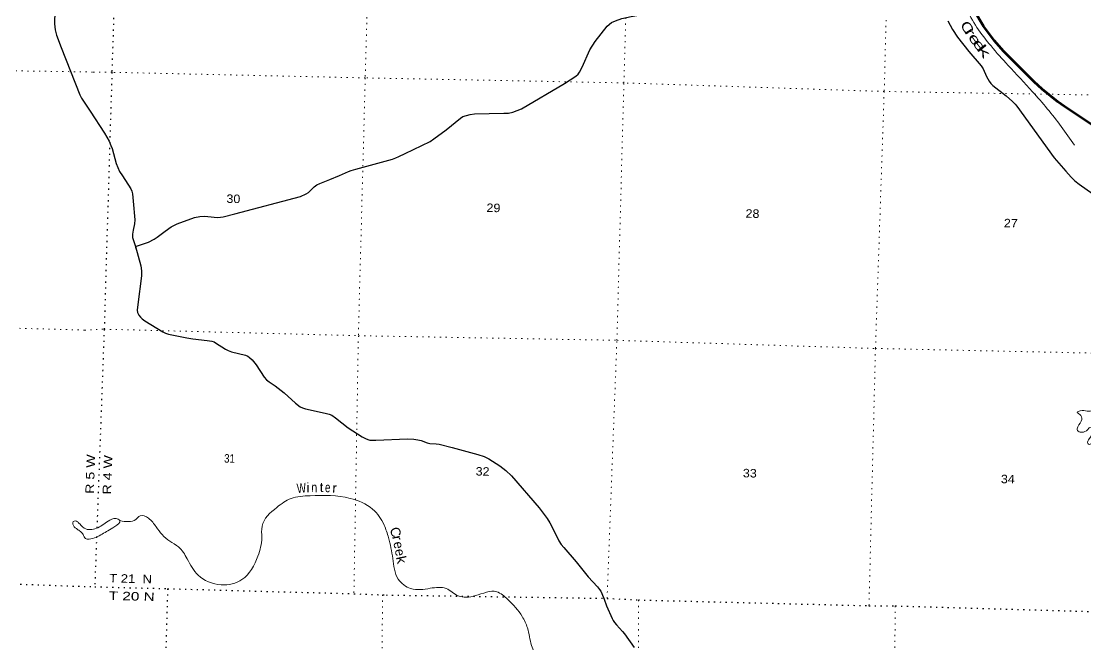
# Model space of a CAD drawing. Header units: feet. Extents: x -751810 to -497223, y -177792 to 12311.
# Drawn here: x -562729 to -540783, y -82794 to -69931 of the extents above; entities that cross this region are included whole.
import ezdxf

# ---------------------------------------------------------------- set-up
doc = ezdxf.new("R2010")
doc.units = ezdxf.units.FT
doc.header["$LTSCALE"] = 80
doc.linetypes.add('DOTTED', pattern=[1.5, 0.3, -1.2])
for name, color, linetype, lineweight in [('20', 7, 'Continuous', 70), ('29', 7, 'Continuous', 25), ('39', 7, 'Continuous', 13), ('6', 7, 'DOTTED', 25), ('7', 7, 'DOTTED', 13)]:
    doc.layers.add(name, color=color, linetype=linetype, lineweight=lineweight)
doc.layers.add('41', color=7, linetype='Continuous')

msp = doc.modelspace()

# ---------------------------------------------------------------- linework, layer by layer
at = {"layer": '20'}
msp.add_lwpolyline([(-538317.46, -73630.11), (-538357.42, -73603.44), (-541220.19, -71692.54), (-541359.99, -71592.87), (-541681.8, -71333.22), (-541843.91, -71179.28), (-542476.27, -70545.75), (-542662.64, -70336.51), (-542887.91, -70031.78), (-543080.1, -69705.17), (-543237.09, -69360.27), (-543570.98, -68400.54), (-543677.14, -68029.29), (-543743.91, -67648.98), (-543770.57, -67263.77), (-543756.81, -66877.89), (-543702.79, -66495.56), (-543673.17, -66366.74)], dxfattribs=at)
at = {"layer": '29'}
for points in [[(-561230.61, -68427.54), (-561297.4, -68509.49), (-561943.77, -69525.97), (-561986.63, -69623.03), (-562003.11, -69669.59), (-562018.62, -69716.15), (-562044.79, -69867.47), (-562047.36, -69986.81), (-562033.16, -70108.02), (-562004.82, -70218.48), (-561904.59, -70471.59), (-561518.84, -71447.55), (-561485.95, -71514.5), (-561432.21, -71600.05), (-561311.03, -71787.72)], [(-552417.65, -71736.3), (-551530.36, -71217.89), (-551294.64, -71062.15), (-551250.17, -71022.1), (-551223.48, -70982.05), (-551165.66, -70875.25), (-551010, -70519.26), (-550898.81, -70350.17), (-550649.75, -70034.23), (-550560.8, -69958.58), (-550480.74, -69918.53), (-550347.32, -69874.03), (-550156.07, -69833.99), (-549657.95, -69740.54), (-549177.61, -69669.34), (-548959.68, -69620.39), (-548799.57, -69566.99), (-548497.14, -69446.85)], [(-543622.65, -69922.99), (-543530.37, -70103.2), (-543426.95, -70261.18), (-543195.68, -70554.87), (-542937.73, -70848.56), (-542898.82, -70913.07), (-542830.98, -71071.05), (-542774.28, -71168.93), (-542738.7, -71215.66), (-542697.56, -71257.95), (-542421.81, -71471.54)], [(-542421.81, -71471.54), (-542289.5, -71587.22), (-542236.13, -71640.62), (-542202.77, -71680.67), (-541431.12, -72748.64), (-541195.4, -73020.08), (-541086.43, -73144.67), (-541005.25, -73220.71)], [(-556367.07, -73195.86), (-556171.38, -73115.76), (-555980.13, -73033.43), (-555924.54, -73011.18), (-555828.92, -72982.26), (-555077.28, -72773.12), (-555003.9, -72748.64), (-554941.63, -72721.94), (-554814.88, -72661.87), (-554301.19, -72408.23), (-554223.36, -72359.28), (-553969.85, -72167.94), (-553676.31, -71927.65), (-553622.93, -71898.72), (-553551.78, -71874.25), (-553471.72, -71856.45), (-553382.77, -71843.1), (-552777.9, -71829.75), (-552682.27, -71825.3), (-552595.56, -71807.5), (-552417.65, -71736.3)], [(-561311.03, -71787.72), (-561012.52, -72241.36), (-560916.89, -72406), (-560881.31, -72490.55), (-560852.41, -72557.3), (-560772.35, -72862.12), (-560741.22, -72948.89), (-560703.41, -73028.98), (-560643.37, -73122.43), (-560469.92, -73389.42), (-560447.68, -73438.37), (-560436.56, -73491.77), (-560421, -73643.07), (-560387.65, -74025.75), (-560394.31, -74110.3), (-560421, -74243.79), (-560438.8, -74321.67), (-560438.8, -74352.82), (-560434.34, -74390.64), (-560372, -74576.94)], [(-560372, -74576.94), (-560107.45, -74486.31), (-559987.37, -74428.47), (-559925.1, -74383.97), (-559764.99, -74259.37), (-559636.01, -74174.82), (-559515.93, -74112.53), (-559155.68, -73979.03), (-559048.94, -73956.78), (-558946.64, -73952.33), (-558750.95, -73970.13), (-558675.34, -73979.03), (-558568.6, -73965.68), (-558328.43, -73903.38), (-556971.93, -73542.94), (-556856.3, -73494), (-556807.38, -73462.85), (-556691.74, -73347.15), (-556638.37, -73307.1), (-556576.1, -73280.4), (-556367.07, -73195.86)], [(-541005.25, -73220.71), (-540915.58, -73292.72), (-540517.18, -73575.36)], [(-560372, -74576.94), (-560260.88, -74979.11), (-560249.76, -75076.98), (-560251.98, -75183.8), (-560323.14, -75771.18), (-560336.48, -75893.54), (-560332.04, -75940.28), (-560305.35, -75993.66), (-560269.77, -76038.16), (-560234.19, -76071.53), (-560180.82, -76109.37), (-559807.23, -76340.76), (-559756.08, -76365.23), (-559696.04, -76385.26), (-559318, -76465.36), (-559191.24, -76485.38), (-558899.93, -76518.76), (-558797.63, -76534.33), (-558753.16, -76547.67), (-558722.03, -76563.26), (-558515.21, -76696.75), (-558464.07, -76723.45), (-558392.9, -76750.14), (-558108.27, -76821.35), (-558061.57, -76839.14), (-558021.53, -76865.84), (-557965.94, -76917.01), (-557885.89, -77017.14), (-557719.11, -77275.23), (-557672.41, -77328.63), (-557621.26, -77370.9), (-557494.51, -77453.23), (-557307.71, -77595.62), (-557076.44, -77809.22), (-556976.36, -77884.86), (-556931.89, -77907.11), (-556871.85, -77924.91), (-556462.68, -78013.91), (-556382.61, -78036.16), (-556329.24, -78060.63), (-556249.2, -78111.81), (-555991.24, -78316.5), (-555697.7, -78503.4), (-555630.97, -78541.22), (-555581.5, -78559.47), (-555545.91, -78570.6), (-555497.54, -78574.6), (-555421.95, -78574.6), (-554763.72, -78547.9), (-554636.95, -78550.12), (-554550.24, -78565.7), (-554485.73, -78581.27), (-554363.44, -78627.99), (-554303.38, -78639.12), (-554174.4, -78648.02), (-554114.38, -78654.69), (-553847.52, -78725.89), (-553313.82, -78868.29)], [(-553313.82, -78868.29), (-553184.8, -78910.57), (-553091.4, -78959.52), (-552860.13, -79106.37), (-552740.04, -79199.82), (-552619.96, -79311.06), (-552050.67, -79969.65), (-551886.11, -80187.69), (-551828.29, -80276.69), (-551708.21, -80521.43), (-551645.94, -80650.48), (-551597.02, -80726.13), (-551545.87, -80790.65), (-551285.69, -81086.57), (-551041.07, -81393.61), (-550849.83, -81598.3)], [(-550849.83, -81598.3), (-550807.57, -81651.71), (-550780.89, -81691.75), (-550757.54, -81737.37), (-550709.73, -81856.4), (-550660.8, -81994.35), (-550549.61, -82252.44), (-550525.15, -82294.73), (-550497.35, -82333.66), (-550460.66, -82381.49), (-550331.68, -82523.89), (-550294.99, -82569.51), (-550091.51, -82853.18)]]:
    msp.add_lwpolyline(points, dxfattribs=at)
msp.add_arc((-561286.7, -74924.95), 975.5, 14.61114, 19.72973, dxfattribs=at)
at = {"layer": '39'}
for points in [[(-543898.21, -66389.96), (-543933.67, -66441.7), (-543977.61, -66525.37), (-543958.26, -66853.84), (-543877.47, -67515.64), (-543743.59, -68234.86), (-543572.06, -68785.74), (-543346.58, -69351.78), (-543248.01, -69639.55), (-542735.95, -70440.73), (-542384.42, -70840.19), (-541879.1, -71383.6), (-541288.94, -72101.79), (-541013.51, -72487.67)], [(-540542.5, -77611.54), (-540607.08, -77624.35), (-540632.81, -77702.34), (-540618.68, -77893.84), (-540639.97, -77951.79), (-540754.99, -77973.66), (-540897.55, -77966.81), (-540960.54, -77999.78), (-540907.13, -78041.1), (-540865.09, -78146.6), (-540946.6, -78297.95), (-540954.21, -78374.29), (-540868.48, -78408.19), (-540744.85, -78358.31), (-540697.64, -78310.94), (-540651.43, -78311.85), (-540629.27, -78406.89), (-540712.51, -78544.13), (-540738.61, -78640.23), (-540732.75, -78648.39), (-540525.33, -78531.74), (-540340.16, -78519.3), (-540302.75, -78459.66), (-540349.23, -78277.58), (-540241.52, -78122.72), (-540101.03, -77938.31), (-540113.06, -77839.45), (-540250.18, -77860.88), (-540396.21, -77924.41), (-540495.17, -77849.99), (-540493.38, -77763.48), (-540513.32, -77658.41), (-540542.5, -77611.54)], [(-560695.91, -80233.46), (-560367.76, -80207.76), (-560279.84, -80135.02), (-560108.01, -80184.72), (-559948.84, -80360.98), (-559669.58, -80658.37), (-559485.1, -80776.75), (-559309.31, -81023.79), (-559085.08, -81358.33), (-558608.81, -81556.97), (-558178.5, -81450.77), (-557850.92, -80966.13), (-557770.7, -80585.29), (-557765.84, -80349.89), (-557460.3, -79959.42), (-557167.13, -79778.03), (-556771.97, -79719.44), (-555949.03, -79773.99), (-555485.31, -79996.53), (-555248.9, -80325.28), (-555157.78, -80584.73), (-555070.16, -81013.18), (-554956.41, -81442.15), (-554701.1, -81634.4), (-554297.02, -81630.32), (-553969.46, -81632.79), (-553721.35, -81784.64), (-553367.54, -81781.59), (-552927.73, -81701.74), (-552699.88, -81861.24), (-552401.6, -82211.34), (-552293.91, -82446.96), (-552206.93, -82808.97), (-552069.52, -83065.31), (-551848.07, -83242.8), (-551609.35, -83362.26), (-551471.66, -83507.9), (-551225.05, -83732.18), (-551065.61, -84089.59), (-551033.01, -84359.95), (-550954.5, -84548.7), (-550817.89, -84746.65), (-550641.78, -84880.97), (-550584.13, -85008.92)], [(-561527.45, -80443.1), (-561592.12, -80399.53), (-561664.31, -80307.07), (-561658.92, -80252.79), (-561612.01, -80241.37), (-561570.37, -80258.91), (-561524.14, -80302.58)], [(-561524.14, -80302.58), (-561396.9, -80404.75), (-561151.16, -80379.43), (-560906.79, -80225.26), (-560733.42, -80200.51), (-560697.88, -80231.41), (-560800.91, -80354.16), (-561061.44, -80512.04), (-561330.9, -80615.39), (-561407.04, -80603.82), (-561453.55, -80520.37), (-561527.45, -80443.1)]]:
    msp.add_spline(points, degree=3, dxfattribs=at)
at = {"layer": '6'}
for p, q in [((-561176.73, -80563.71), (-561214.52, -81597.93)), ((-559711.92, -81637.77), (-559805.4, -84778.77))]:
    msp.add_line(p, q, dxfattribs=at)
for points in [[(-560681.02, -60837.04), (-560696.44, -65662.73), (-560860.61, -70983.36), (-561020.34, -76283.94), (-561170.27, -80387.1)], [(-561527.7, -81596.21), (-565011.1, -81466.6), (-566522.92, -81417.88), (-570389.14, -81357.54), (-571851.41, -81330.7), (-575719.36, -81262.24), (-577171.43, -81231.73), (-581025.63, -81115.38), (-582525.88, -81081.17), (-586323.78, -80966.78), (-587833.16, -80906.05), (-590801, -80824.66), (-592757.07, -80810.77)], [(-561555.84, -81587.63), (-561214.52, -81597.93), (-559711.92, -81637.77), (-555871.09, -81742.05), (-555206.39, -81768.07), (-550651.27, -81837.42), (-550006.77, -81870.32), (-545251.72, -81988.68), (-544709.14, -81993.39), (-539938.32, -82129.41), (-539207.39, -82157.52), (-534595.13, -82282.35), (-534040.95, -82309.43), (-530365.09, -82379.17)]]:
    msp.add_lwpolyline(points, dxfattribs=at)
at = {"layer": '7'}
for p, q in [((-555280.62, -81763.81), (-555308.07, -84889.33)), ((-549994.9, -85018.81), (-550006.77, -81870.32)), ((-544709.14, -81993.39), (-544741.77, -85145.6))]:
    msp.add_line(p, q, dxfattribs=at)
for points in [[(-550651.27, -81837.42), (-550448.85, -76513.53), (-550304.99, -71202.56), (-550152.5, -65863.59), (-549952.28, -60646.34), (-549888.8, -58787.68)], [(-555350.07, -61883.24), (-555490.9, -65767.89), (-555637.19, -71098.93), (-555779.21, -76417.98), (-555871.09, -81742.05)], [(-544731.27, -63602.54), (-544796.22, -66066.33), (-544938.11, -71379.35), (-545117.98, -76681.55), (-545251.72, -81988.68)], [(-561259.25, -70977.78), (-566203.79, -70904.01), (-571557.33, -70555.95), (-576886.98, -70730.76), (-582227.14, -70574.65), (-587523.65, -70264.86), (-592468.5, -70160.55)], [(-530117.32, -71785.36), (-534377.17, -71632.88), (-539653.84, -71467.95), (-544938.11, -71379.35), (-550304.99, -71202.56), (-555637.19, -71098.93), (-560860.61, -70983.36), (-561293.14, -70980.28)], [(-580645.09, -75866.39), (-576954.79, -75982.83), (-571644.38, -75954.49), (-566366.51, -76164.86), (-561369.95, -76304.95)], [(-561424.96, -76302.75), (-561020.34, -76283.94), (-555779.21, -76417.98), (-550448.85, -76513.53), (-545117.98, -76681.55), (-539769.91, -76795.56), (-534458.59, -76937.03), (-530241.9, -77112.03)]]:
    msp.add_lwpolyline(points, dxfattribs=at)

# ---------------------------------------------------------------- texts
at = {"layer": '41'}
for s, rotation, width, p in [('C', 301.953, 1.4, (-543382.35, -69998.96)), ('r', 301.953, 1.7, (-543292.94, -70142.29)), ('e', 305.343, 1.65, (-543220.21, -70258.9)), ('e', 308.003, 1.75, (-543133.85, -70382.18)), ('k', 308.003, 2, (-543045.94, -70501.94)), ('W', 5.481, 0.75, (-557038.32, -79670.14)), ('n', 359.595, 0.85, (-556754.08, -79646.25)), ('e', 358.787, 0.75, (-556468.85, -79646.24)), ('C', 287.915, 1.05, (-555137.92, -80403.97)), ('r', 282.279, 1.15, (-555084.29, -80561.11)), ('k', 282.106, 1.15, (-555005.01, -80986.43))]:
    msp.add_text(s, height=200, rotation=rotation, dxfattribs=dict(at, width=width)).set_placement(p)
for s, rotation, p in [('i', 0.875, (-556845.95, -79652.82)), ('t', 359.595, (-556576.14, -79643.84)), ('r', 355.848, (-556320.96, -79656.19)), ('e', 281.646, (-555060.33, -80684.89)), ('e', 281.372, (-555031.49, -80835.59))]:
    msp.add_text(s, height=200, rotation=rotation, dxfattribs=at).set_placement(p)
at = {"layer": '6'}
for s, rotation, width, p in [('R 5 W', 87.907, 1.25, (-561234.18, -79682.92)), ('R 4 W', 87.907, 1.25, (-560879.43, -79697.07)), ('T 21  N', 358.481, 1.15, (-560918.72, -81506.29)), ('T 20 N', 358.481, 1.35, (-560928.3, -81867.74))]:
    msp.add_text(s, height=175, rotation=rotation, dxfattribs=dict(at, width=width)).set_placement(p)
at = {"layer": '7'}
for s, width, p in [('30', 1.1, (-558500.74, -73677.21)), ('29', 1.1, (-553139.25, -73865.07)), ('28', 1.1, (-547797.92, -73982.96)), ('27', 1.1, (-542471.68, -74180.72)), ('31', 0.85, (-558548.3, -79036.37)), ('32', 1.1, (-553362.6, -79302.73)), ('33', 1.1, (-547853.38, -79339.36)), ('34', 1.1, (-542534.08, -79461.04))]:
    msp.add_text(s, height=175, rotation=358.865, dxfattribs=dict(at, width=width)).set_placement(p)

doc.saveas('drawing.dxf')
